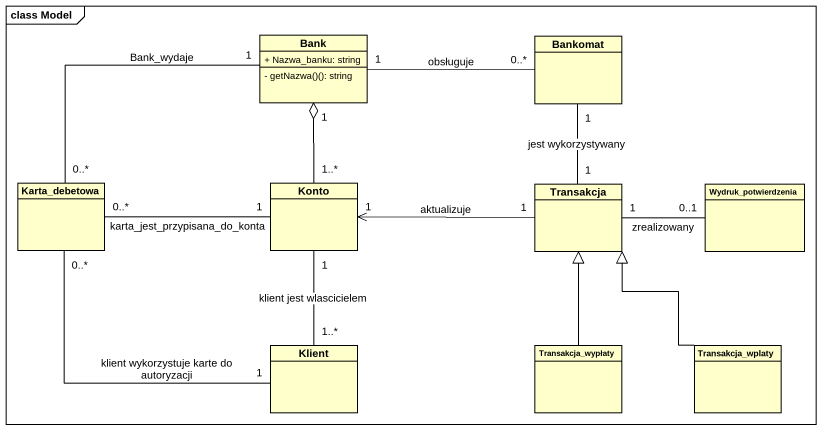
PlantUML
@startuml
mainframe class Model
hide circle
hide empty members
skinparam classAttributeIconSize 0
class Bank {
  + Nazwa_banku: string
  - getNazwa()(): string
}
class Bankomat
class Karta_debetowa
class Konto
class Transakcja
class Wydruk_potwierdzenia
class Klient
class Transakcja_wypłaty
class Transakcja_wplaty
Bank "1" -right- "0..*" Bankomat : obsługuje
Bankomat "1" -- "1" Transakcja : jest wykorzystywany
Karta_debetowa "0..*" -right- "1" Bank : Bank_wydaje
Karta_debetowa "0..*" -right- "1" Konto : karta_jest_przypisana_do_konta
Konto "1..*" -up-o "1" Bank
Konto "1" <-right- "1" Transakcja : aktualizuje
Wydruk_potwierdzenia "0..1" -left- "1" Transakcja : zrealizowany
Klient "1" -up- "0..*" Karta_debetowa : klient wykorzystuje karte do autoryzacji
Klient "1..*" -up- "1" Konto : klient jest wlascicielem
Transakcja_wypłaty -up-|> Transakcja
Transakcja_wplaty -up-|> Transakcja
@enduml
